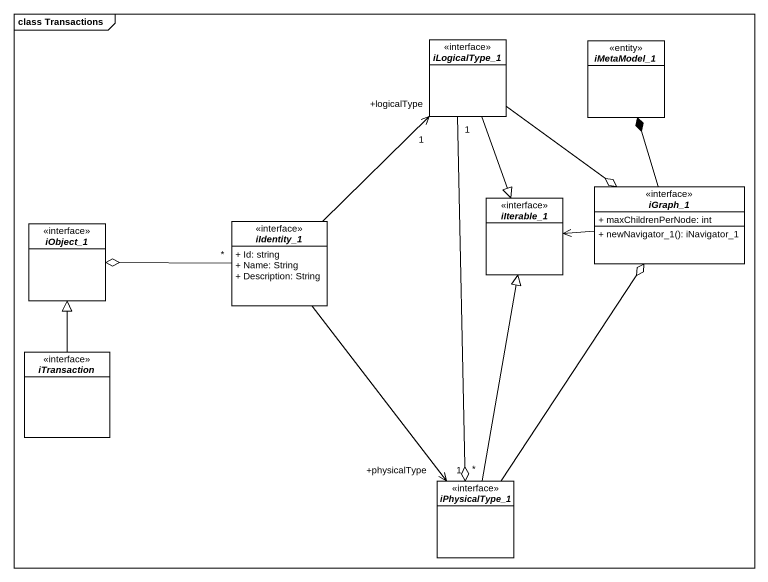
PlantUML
@startuml
mainframe class Transactions
hide circle
hide empty members
skinparam classAttributeIconSize 0
interface iLogicalType_1
interface iMetaModel_1 <<entity>>
interface iGraph_1 {
  + maxChildrenPerNode: int
  + newNavigator_1(): iNavigator_1
}
interface iObject_1
interface iIdentity_1 {
  + Id: string
  + Name: String
  + Description: String
}
interface iIterable_1
interface iTransaction
interface iPhysicalType_1
iLogicalType_1 --o iGraph_1
iLogicalType_1 --|> iIterable_1
iLogicalType_1 "1" --o "*" iPhysicalType_1
iGraph_1 -up-* iMetaModel_1
iIdentity_1 -up-> "+logicalType\n1" iLogicalType_1
iIdentity_1 "*" -left-o iObject_1
iIdentity_1 --> "+physicalType\n1" iPhysicalType_1
iIterable_1 <-right- iGraph_1
iTransaction -up-|> iObject_1
iPhysicalType_1 -up-o iGraph_1
iPhysicalType_1 -up-|> iIterable_1
@enduml
